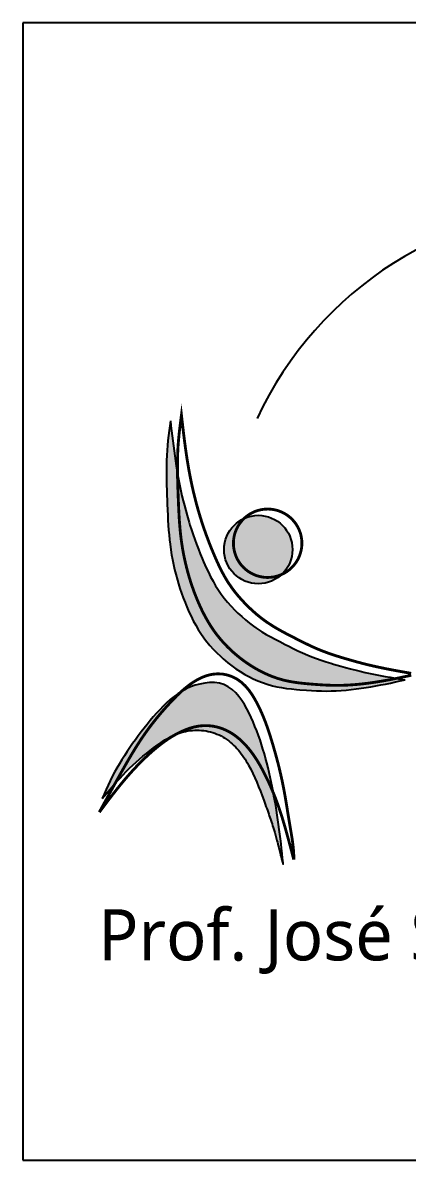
# Model space of a CAD drawing. Header units: millimetres. Extents: x -63 to 200, y -58 to -2.
# Drawn here: x 48.45 to 61.96, y -50.11 to -10.11 of the extents above; entities that cross this region are included whole.
import ezdxf

# ---------------------------------------------------------------- set-up
doc = ezdxf.new("R2010")
doc.units = ezdxf.units.MM
doc.layers.add('Amarelo', color=7, linetype='Continuous', plot=False)
doc.styles.get("Standard").update_dxf_attribs({"font": 'arial.ttf'})

msp = doc.modelspace()

# ---------------------------------------------------------------- hatches: boundary and pattern name
at = {"transparency": 33554687}
h = msp.add_hatch(color=3, dxfattribs=at)
h.dxf.hatch_style = 1
h.paths.add_polyline_path([(53.88380795825651, -29.71194633995083), (53.92158395808558, -29.84087208794254), (53.97389389180526, -30.00782320347538), (54.02976951471681, -30.17362981589458), (54.08927066414415, -30.33826327363403), (54.1524571774112, -30.50169492512761), (54.19121868016464, -30.59689026891328), (54.29022407767788, -30.824662890859), (54.36521704173476, -30.98362023317079), (54.44463897925338, -31.14036305879905), (54.52875861448615, -31.29449068170985), (54.61784467168543, -31.44560241586921), (54.71216587510361, -31.59329757524321), (54.81199094899306, -31.73717547379786), (54.87832467359567, -31.82632809648976), (55.0289502064475, -32.01202840741722), (55.14573429554522, -32.14268731961926), (55.26755034400566, -32.26877191821142), (55.39401312517706, -32.39023905382728), (55.49471084349171, -32.480943172744), (55.65944070204547, -32.61909806790242), (55.79804378598187, -32.72620361697535), (55.94049574426528, -32.82815547135313), (56.08674500659087, -32.92474719634077), (56.2574800358143, -33.02774150635878), (56.39040510713681, -33.10098861475009), (56.54751920735864, -33.17993647448453), (56.70780677395496, -33.25207521949386), (56.87099218288945, -33.31686399151754), (57.03679981012576, -33.37376193229505), (57.22828245811888, -33.42821264298163), (57.37516753173048, -33.46193246812764), (57.54708198075873, -33.49382356123106), (57.72031238222122, -33.51933054131002), (57.8944736919799, -33.5398833449819), (58.06918086589668, -33.5569119088641), (58.1836752261752, -33.56683715245799), (58.41886143807063, -33.5852860398337), (58.59362154335913, -33.59675374104841), (58.76836299363404, -33.60561968263758), (58.9431167526138, -33.61126830808613), (59.13136606474835, -33.61304731110022), (59.29276983861862, -33.61056992940779), (59.46762395492151, -33.60382667265073), (59.64239104601967, -33.59314304373812), (59.81698601619578, -33.57880786446363), (59.99132376973263, -33.56110995662091), (60.16531921091291, -33.54033814200361), (60.25625923424462, -33.52833266455674), (60.51200772806583, -33.49069642201111), (60.68470722632947, -33.46231808230232), (60.85702392851046, -33.43187495827933), (61.02899384207087, -33.3995968485207), (61.19624234805364, -33.36660307575902), (61.37204317444746, -33.33047524759121), (61.5432279204218, -33.29420758734535), (61.71427569712376, -33.25725368982555), (61.88525498918986, -33.219956673669), (61.70976909122926, -33.18965001073323), (61.58250563229231, -33.16747911834734), (61.41710386273546, -33.20010857812682), (61.24513394917494, -33.23238668788544), (61.07281724699394, -33.26282981190844), (60.90011774873025, -33.29120815161725), (60.64436925490916, -33.32884439416284), (60.55342923157731, -33.34084987160973), (60.37943379039707, -33.36162168622703), (60.20509603686032, -33.37931959406975), (60.03050106668415, -33.39365477334424), (59.855733975586, -33.40433840225684), (59.68087985928312, -33.4110816590139), (59.51947608541288, -33.41355904070633), (59.3312267732783, -33.41178003769225), (59.15647301429856, -33.4061314122437), (58.98173156402362, -33.39726547065452), (58.80697145873521, -33.38579776943983), (58.57178524683961, -33.3673488820641), (58.45729088656115, -33.35742363847022), (58.28258371264444, -33.34039507458802), (58.10842240288574, -33.31984227091613), (57.93519200142322, -33.29433529083718), (57.76327755239497, -33.26244419773374), (57.61639247878337, -33.22872437258775), (57.42490983079028, -33.17427366190118), (57.25910220355396, -33.11737572112365), (57.09591679461946, -33.05258694909998), (56.93562922802314, -32.98044820409065), (56.77851512780132, -32.90150034435622), (56.6455900564788, -32.82825323596489), (56.47485502725537, -32.72525892594688), (56.32860576492977, -32.62866720095925), (56.18615380664636, -32.52671534658145), (56.04755072270998, -32.41960979750854), (55.88282086415621, -32.28145490235011), (55.78212314584155, -32.19075078343338), (55.65566036467015, -32.06928364781755), (55.53384431620972, -31.94319904922538), (55.417060227112, -31.81254013702334), (55.26643469426017, -31.62683982609587), (55.20010096965756, -31.53768720340398), (55.10027589576811, -31.39380930484932), (55.00595469234993, -31.24611414547532), (54.91686863515065, -31.09500241131596), (54.83274899991788, -30.94087478840517), (54.75332706239926, -30.7841319627769), (54.67833409834238, -30.62517462046511), (54.57932870082914, -30.3974019985194), (54.5405671980757, -30.30220665473372), (54.47738068480865, -30.13877500324014), (54.41787953538131, -29.97414154550069), (54.36200391246976, -29.8083349330815), (54.30969397875008, -29.64138381754866), (54.27191797892101, -29.51245806955694), (54.21555487592465, -29.30418615709367), (54.17369693510124, -29.13408950386653), (54.13533028322117, -28.96313096152313), (54.10046897468208, -28.79141444354126), (54.06912706388162, -28.61904386339872), (54.04131860521743, -28.44612313457333), (54.01369760874422, -28.24649959884937), (53.99631362695603, -28.09903969137964), (53.97877318775174, -27.92502484753768), (53.96401260788539, -27.7507449991592), (53.95160790709139, -27.57623346566482), (53.94113510510414, -27.40152356647515), (53.93217022165805, -27.2266486210108), (53.92428927648752, -27.05164194869239), (53.91532849584655, -26.83305047331488), (53.91013518578934, -26.70136608959173), (53.90356708118754, -26.52615702587806), (53.89767128511794, -26.35093438075377), (53.8927569773014, -26.17572283513822), (53.88913333745879, -26.00054706995079), (53.8887593087391, -25.96818299888604), (53.88734308014136, -25.96020650584024), (53.8436423812412, -25.69737843896896), (53.81660910527357, -25.52135920949732), (53.79110148301957, -25.34511956783712), (53.76692880776499, -25.16868706551202), (53.74390037279562, -24.9920892540455), (53.72182547139727, -24.8153536849612), (53.70051339685572, -24.63850790978264), (53.67977344245678, -24.46157948003336), (53.65941490148626, -24.28459594723699), (53.63924706722992, -24.10758486291707), (53.61660127964299, -24.28130173478816), (53.59453627015284, -24.4550536973999), (53.57363281685625, -24.62887584149299), (53.55447169784999, -24.8028032578081), (53.53763369123084, -24.97687103708593), (53.52411220414888, -25.14528782244315), (53.51308642742005, -25.3255570530072), (53.5056190315802, -25.50018370226351), (53.50098820231855, -25.67496953654478), (53.49888475991425, -25.84988987493163), (53.49899952464645, -26.02492003650473), (53.50102331679429, -26.20003534034468), (53.5046469566369, -26.37521110553211), (53.50956126445344, -26.55042265114766), (53.51545706052304, -26.72564529627198), (53.52202516512484, -26.90085435998557), (53.52721847518206, -27.03253874370881), (53.53617925582302, -27.25113021908626), (53.54406020099355, -27.42613689140469), (53.55302508443965, -27.60101183686904), (53.56349788642689, -27.77572173605871), (53.5759025872209, -27.95023326955309), (53.59066316708724, -28.12451311793157), (53.60820360629153, -28.29852796177353), (53.62558758807972, -28.44598786924325), (53.65320858455294, -28.64561140496721), (53.68101704321712, -28.81853213379261), (53.71235895401758, -28.99090271393514), (53.74722026255667, -29.16261923191701), (53.78558691443674, -29.33357777426042), (53.82744485526015, -29.50367442748755)])
h.paths.add_polyline_path([(54.5405671980757, -30.30220665473372), (54.57932870082914, -30.3974019985194), (54.67833409834238, -30.62517462046511), (54.75332706239926, -30.7841319627769), (54.83274899991788, -30.94087478840517), (54.91686863515065, -31.09500241131596), (55.00595469234993, -31.24611414547532), (55.10027589576811, -31.39380930484932), (55.20010096965756, -31.53768720340398), (55.26643469426017, -31.62683982609587), (55.417060227112, -31.81254013702333), (55.53384431620972, -31.94319904922538), (55.65566036467015, -32.06928364781754), (55.78212314584155, -32.19075078343339), (55.8828208641562, -32.28145490235011), (56.04755072270997, -32.41960979750854), (56.18615380664637, -32.52671534658146), (56.32860576492976, -32.62866720095925), (56.47485502725537, -32.7252589259469), (56.6455900564788, -32.82825323596489), (56.77851512780132, -32.90150034435621), (56.93562922802316, -32.98044820409066), (57.09591679461946, -33.05258694909997), (57.25910220355394, -33.11737572112364), (57.42490983079027, -33.17427366190118), (57.61639247878338, -33.22872437258775), (57.76327755239497, -33.26244419773374), (57.93519200142322, -33.29433529083718), (58.10842240288577, -33.31984227091614), (58.28258371264442, -33.34039507458802), (58.4572908865612, -33.35742363847022), (58.57178524683965, -33.36734888206411), (58.80697145873515, -33.38579776943982), (58.98173156402359, -33.39726547065452), (59.15647301429856, -33.4061314122437), (59.33122677327832, -33.41178003769225), (59.51947608541286, -33.41355904070633), (59.68087985928312, -33.4110816590139), (59.85573397558601, -33.40433840225684), (60.0305010666841, -33.39365477334424), (60.20509603686025, -33.37931959406976), (60.37943379039714, -33.36162168622703), (60.55342923157729, -33.34084987160973), (60.64436925490924, -33.32884439416284), (60.90011774873025, -33.29120815161724), (61.07281724699394, -33.26282981190842), (61.24513394917497, -33.23238668788543), (61.41710386273553, -33.20010857812682), (61.58250563229233, -33.16747911834734), (61.53432811928013, -33.15908599069441), (61.3589769993526, -33.12800725644934), (61.18376065745841, -33.09615645089507), (60.95124101561217, -33.05220096992936), (60.83391401761276, -33.02911088336864), (60.65940051072728, -32.99342405010138), (60.48526796701591, -32.95599159606542), (60.31160108992749, -32.91658959804614), (60.2069413863146, -32.89173626862475), (59.96593592213372, -32.83117015774985), (59.79390154802584, -32.78528221086089), (59.62231631705399, -32.73752737630856), (59.37508663991773, -32.66562867960146), (59.28025051060042, -32.63716347133308), (59.10987574877575, -32.58444704468787), (58.94033160935753, -32.52928975078742), (58.77196336235158, -32.47101951131336), (58.6051162777637, -32.40896424794734), (58.46296144561438, -32.35199624587813), (58.27716924647549, -32.27122129276819), (58.11584728093121, -32.19608896898258), (57.95571320785134, -32.11805179026584), (57.79631086569361, -32.03810588740515), (57.66758799800921, -31.972720924436), (57.47817821914242, -31.8759422800201), (57.31980947318823, -31.79347680022463), (57.16269351233407, -31.70896235970775), (57.00744474927282, -31.62151255490183), (56.85467759669746, -31.53024098223923), (56.63871105700945, -31.38921698772673), (56.55902741542656, -31.33272307358512), (56.41699786263896, -31.22544313509152), (56.2788774123937, -31.11282458536279), (56.14461551496353, -30.9952905825351), (56.01416162062122, -30.87326428474456), (55.91630600226927, -30.77654009160096), (55.76465518708084, -30.61727049289706), (55.646212144012, -30.48352816838604), (55.53266523957561, -30.34585827264334), (55.42454248594255, -30.20417823053399), (55.2814676551925, -29.99610450851014), (55.22663842143654, -29.9084795857844), (55.13713191277368, -29.75469823606581), (55.05307987678318, -29.59764872538882), (54.97369369004006, -29.43792667031894), (54.89818472911933, -29.27612768742171), (54.80715861336376, -29.06979517866103), (54.75569862653952, -28.94864129853175), (54.6877496080334, -28.78370074616566), (54.62194385306819, -28.61802297318659), (54.55831036795618, -28.45160340471404), (54.49687815900967, -28.28443746586751), (54.43767623254094, -28.11652058176643), (54.38073359486227, -27.94784817753033), (54.32607925228597, -27.77841567827871), (54.29597419358197, -27.68153939010107), (54.22372102799054, -27.43727779310409), (54.17598667534761, -27.26563793274423), (54.13050488514126, -27.09334775331038), (54.08724221822072, -26.92045538051192), (54.04616523543521, -26.74700894005822), (54.00724049763395, -26.57305655765862), (53.97043456566616, -26.39864635902249), (53.93571400038106, -26.22382646985918), (53.90304536262786, -26.04864501587804), (53.8887593087391, -25.96818299888604), (53.88913333745879, -26.00054706995079), (53.8927569773014, -26.17572283513822), (53.89767128511794, -26.35093438075377), (53.90356708118754, -26.52615702587806), (53.91013518578934, -26.70136608959172), (53.91532849584655, -26.83305047331488), (53.92428927648752, -27.05164194869239), (53.93217022165805, -27.2266486210108), (53.94113510510414, -27.40152356647515), (53.95160790709139, -27.57623346566482), (53.96401260788539, -27.7507449991592), (53.97877318775174, -27.92502484753768), (53.99631362695603, -28.09903969137964), (54.01369760874422, -28.24649959884937), (54.04131860521743, -28.44612313457333), (54.06912706388162, -28.61904386339872), (54.10046897468208, -28.79141444354126), (54.13533028322117, -28.96313096152313), (54.17369693510124, -29.13408950386653), (54.21555487592465, -29.30418615709367), (54.27191797892101, -29.51245806955694), (54.30969397875008, -29.64138381754866), (54.36200391246976, -29.8083349330815), (54.41787953538131, -29.97414154550069), (54.47738068480865, -30.13877500324014)], flags=17)
h = msp.add_hatch(color=3)
h.dxf.hatch_style = 1
h.paths.add_polyline_path([(57.55131988368742, -29.51236708923716, 0.2065988193475264), (57.92916516453111, -28.63695626985282, 0.544679096280339), (56.23099226607097, -27.54056123461584, 0.8465389981438732)])
h.paths.add_polyline_path([(56.23099226607097, -27.54056123461584, 0.2947673110978809), (55.52312437206424, -28.63695626985282, 0.6575517627984326), (57.55131988368742, -29.51236708923716, -0.8465389981438746)])
h = msp.add_hatch(color=3, dxfattribs=at)
h.dxf.hatch_style = 1
h.paths.add_polyline_path([(53.99452337651837, -35.05102746822357), (54.15061630897036, -34.9819952816527), (54.31072925552363, -34.92318698635489), (54.47417556189131, -34.87661749034375), (54.64026857378654, -34.84430170163286), (54.80832163692246, -34.82825452823583), (54.97751757948307, -34.83018934561695), (55.146230819894, -34.84995187317231), (55.3125266529937, -34.88667366704406), (55.47446975177724, -34.93948484673972), (55.63013216135613, -35.00751303326403), (55.77825825708548, -35.089657986463), (55.91879409115093, -35.18441220282121), (56.0518102837949, -35.29022596114518), (56.17737745525981, -35.40554954024148), (56.29556622578809, -35.52883321891662), (56.40644721562215, -35.65852727597717), (56.51012341598343, -35.79313038626985), (56.60709547041598, -35.93173573238829), (56.69813108280191, -36.07383576390081), (56.78400290498576, -36.21893032779762), (56.86548358881208, -36.36651927106895), (56.94334578612536, -36.51610244070502), (57.01834272476155, -36.66719027457641), (57.09080452287618, -36.81952390979273), (57.16065092121788, -36.97306824047), (57.22778478372665, -37.12779736275172), (57.25969521592612, -37.20513146874108), (57.24717159291263, -37.13870209172369), (57.21452705992456, -36.97191481043751), (57.18055742776787, -36.80535437949079), (57.14510375647661, -36.63910453731688), (57.10800710608464, -36.47324902234839), (57.06910853662598, -36.30787157301845), (57.02824910813457, -36.14305592775992), (56.98526988064434, -35.97888582500573), (56.94001191418923, -35.81544500318878), (56.89231626880326, -35.65281720074211), (56.8420240045203, -35.49108615609857), (56.78897209029268, -35.33032888980522), (56.73297294027705, -35.17058210145554), (56.67382984961234, -35.01186751648068), (56.61134609832617, -34.85420683549791), (56.54532496644614, -34.69762175912452), (56.4755697339999, -34.54213398797775), (56.40187757222685, -34.38777326537009), (56.32357264101978, -34.23519209087532), (56.23917710276579, -34.08609885621848), (56.14713540769492, -33.9423042672291), (56.04589200603716, -33.80561902973676), (55.93389134802256, -33.67785384957103), (55.80958513568955, -33.56085139265967), (55.67204114560097, -33.45916948246479), (55.52140416875489, -33.38211024246619), (55.35888319917739, -33.3361338775901), (55.18876858364783, -33.31699645380062), (55.01597030269436, -33.31830116110794), (54.84458660439208, -33.3348303650512), (54.67603767265366, -33.36525676192213), (54.51119218214296, -33.40905420633464), (54.35091880752387, -33.46569655290264), (54.19608600697104, -33.53465751774127), (54.04728622068515, -33.61523423471008), (54.02315826812591, -33.6305838181739), (54.00263409228831, -33.64875641208217), (53.86991337738159, -33.7760763370428), (53.74088941222001, -33.90745683237471), (53.61463119517364, -34.04133752537197), (53.49076419275132, -34.17704050011317), (53.36935670085648, -34.31459008717824), (53.25048927398444, -34.45403005703378), (53.13424246663048, -34.59540418014643), (53.02069683328991, -34.73875622698281), (52.90993292845802, -34.88412996800952), (52.80203130663013, -35.03156917369321), (52.69706969688751, -35.18111555536242), (52.59498051133914, -35.3327049185537), (52.49548383632744, -35.48611832756369), (52.39828292396378, -35.64112457804248), (52.3030810263595, -35.79749246564012), (52.20958139562592, -35.95499078600667), (52.11748728387444, -36.11338833479218), (52.0265019432163, -36.27245390764683), (51.93632862576303, -36.43195630022043), (51.84670588588543, -36.59169502075822), (51.75753227504637, -36.75160877329221), (51.69523320326164, -36.86393079681861), (51.76264225805605, -36.78844793354066), (51.8699083447239, -36.67116214858224), (51.97873266720651, -36.55552499730832), (52.08937493147304, -36.4418112519996), (52.20209484349257, -36.33029568493688), (52.3171030716056, -36.22119565878926), (52.43436061770672, -36.11443624530428), (52.55374922685284, -36.00984972821352), (52.67515061170273, -35.9072683533192), (52.79844648491512, -35.80652436642358), (52.92351855914875, -35.70745001332887), (53.050248548521, -35.60987754350278), (53.17865900977834, -35.51399312970912), (53.30929946117833, -35.42130714574569), (53.37566616365307, -35.37673231848906), (53.44284264022897, -35.33363960293651), (53.51091298309454, -35.29225650050354), (53.57996128443826, -35.25281051260566), (53.65007163644864, -35.21552914065835), (53.72132813131417, -35.18063988607715), (53.79381486122335, -35.14837025027755), (53.83961143092161, -35.13011123808842)])
h.paths.add_polyline_path([(56.85953600697054, -37.29469597333531), (56.91663669127937, -37.44788293404254), (56.97069982657728, -37.59652038213154), (56.99655244334453, -37.668664379732), (57.02159782885563, -37.7391086081229), (57.04582003510968, -37.80766560361929), (57.06920311410539, -37.87414790253626), (57.09173111784185, -37.93836804118884), (57.11338809831788, -38.00013855589202), (57.1341698969847, -38.0593294686013), (57.15422086068905, -38.11653491699325), (57.19311581825436, -38.22935610888575), (57.21245553426835, -38.2871696032657), (57.23205388987194, -38.3473835305212), (57.25215874614168, -38.4110967660919), (57.27301796415409, -38.47940818541752), (57.29487940498571, -38.55341666393792), (57.30626341554517, -38.59290069897095), (57.31799092971313, -38.63422107709271), (57.33009293012413, -38.67751515773288), (57.34260039941276, -38.72292030032168), (57.35554432021367, -38.77057386428901), (57.36895567516126, -38.82061320906474), (57.38286544689022, -38.87317569407879), (57.39730461803511, -38.92839867876132), (57.41230417123044, -38.98641952254213), (57.42789508911093, -39.04737558485171), (57.4441034813682, -39.11138060958216), (57.4608198497364, -39.17789114949206), (57.49473020719995, -39.31330693674139), (57.51138936176724, -39.37959465721936), (57.52749461053943, -39.44319057769096), (57.54277853625248, -39.50278593472569), (57.55697372164234, -39.55707196489278), (57.563579468821, -39.58181499382864), (57.56981274944496, -39.60473990476118), (57.57564013635599, -39.62568310226116), (57.58102820239621, -39.64448099089986), (57.5859435204076, -39.66096997524849), (57.59035266323213, -39.67498645987799), (57.5942222037118, -39.68636684935964), (57.5975187146886, -39.69494754826453), (57.60020876900454, -39.70056496116382), (57.60225893950159, -39.70305549262861), (57.60363579902175, -39.70225554723005), (57.60430592040701, -39.69800152953926), (57.60423587649937, -39.6901298441274), (57.60339224014083, -39.67847689556557), (57.60174158417335, -39.66287908842489), (57.60132565191051, -39.65954693204463), (57.58310317866379, -39.48944254868027), (57.56485630460962, -39.32070719313345), (57.5462727018629, -39.15202213193682), (57.52718400607716, -38.98341251226737), (57.50742185290615, -38.81490348130028), (57.48681787800359, -38.64652018621156), (57.46520371702309, -38.47828777417644), (57.4424110056184, -38.31023139237086), (57.41829755616999, -38.14237121281852), (57.39285842294979, -37.97470132333373), (57.3661334841884, -37.80720729248399), (57.33816264323254, -37.63987468406355), (57.30898580342892, -37.47268906186626), (57.27864286812427, -37.30563598968584), (57.25969521592613, -37.20513146874109), (57.22778478372664, -37.12779736275172), (57.16065092121788, -36.97306824046999), (57.09080452287618, -36.81952390979276), (57.01834272476155, -36.6671902745764), (56.94334578612534, -36.51610244070499), (56.86548358881205, -36.36651927106894), (56.78400290498577, -36.21893032779762), (56.69813108280193, -36.07383576390082), (56.60709547041598, -35.9317357323883), (56.51012341598343, -35.79313038626986), (56.40644721562215, -35.65852727597718), (56.29556622578809, -35.52883321891662), (56.17737745525981, -35.40554954024148), (56.0518102837949, -35.29022596114518), (55.91879409115093, -35.18441220282121), (55.77825825708548, -35.089657986463), (55.63013216135613, -35.00751303326403), (55.47446975177724, -34.93948484673972), (55.3125266529937, -34.88667366704406), (55.146230819894, -34.84995187317231), (54.97751757948307, -34.83018934561695), (54.80832163692246, -34.82825452823583), (54.64026857378654, -34.84430170163286), (54.47417556189131, -34.87661749034375), (54.31072925552363, -34.92318698635489), (54.15061630897036, -34.9819952816527), (53.99452337651837, -35.05102746822357), (53.84307950400984, -35.12834075942761), (53.84088170854838, -35.12960478062177), (53.86761450408696, -35.11894646182618), (53.94272307785511, -35.092516755391), (54.01900123025266, -35.06910753254017), (54.09629784098411, -35.04873460363254), (54.17446178975398, -35.03141377902694), (54.25334195626681, -35.0171608690822), (54.33278722022711, -35.00599168415717), (54.41264646133941, -34.99792203461067), (54.49276855930822, -34.99296773080154), (54.57300239383807, -34.99114458308861), (54.65319684463347, -34.99246840183073), (54.73320055169098, -34.99695962832287), (54.81285996060835, -35.00468109761223), (54.89202033960377, -35.0157183906293), (54.97052694565455, -35.03015730546745), (55.04822503573801, -35.04808364022004), (55.12495986683149, -35.06958319298046), (55.20057669591228, -35.09474176184205), (55.27492140235055, -35.12364136827502), (55.3478620264184, -35.15622956340343), (55.41929427149942, -35.19228604109669), (55.48911558080573, -35.23157993810229), (55.55722339754942, -35.27388039116773), (55.62351516494262, -35.31895653704048), (55.68788832619742, -35.36657751246803), (55.75024032452595, -35.41651245419785), (55.8104686031403, -35.46853049897744), (55.86847555358445, -35.52240520231507), (55.92426721313843, -35.57800267327625), (55.97794791320261, -35.63527679559844), (56.02962586224292, -35.6941849151607), (56.07940926872531, -35.75468437784212), (56.12740634111569, -35.81673252952172), (56.17372528788005, -35.88028671607857), (56.21847431748431, -35.94530428339174), (56.2617616383944, -36.01174257734029), (56.30369545907628, -36.07955894380326), (56.3443839879959, -36.14871072865973), (56.38393543361918, -36.21915527778873), (56.4600599088405, -36.3637520523806), (56.53293455246781, -36.51300803461137), (56.60330945980279, -36.66644719392301), (56.67128450006695, -36.82283511030386), (56.73673232735552, -36.98067235198612), (56.79952535765967, -37.13845920948992)])
h.paths.add_polyline_path([(52.02650194321634, -36.27245390764677), (52.11748728387443, -36.11338833479219), (52.20958139562593, -35.95499078600665), (52.30308102635949, -35.79749246564013), (52.39828292396379, -35.64112457804248), (52.49548383632744, -35.48611832756369), (52.59498051133914, -35.33270491855369), (52.69706969688751, -35.18111555536242), (52.80203130663013, -35.03156917369321), (52.90993292845802, -34.88412996800952), (53.0206968332899, -34.73875622698281), (53.13424246663047, -34.59540418014643), (53.25048927398444, -34.45403005703378), (53.36935670085648, -34.31459008717824), (53.49076419275131, -34.17704050011318), (53.61463119517363, -34.04133752537197), (53.74088941222001, -33.9074568323747), (53.86991337738159, -33.7760763370428), (54.00263409228831, -33.64875641208217), (54.02315826812591, -33.6305838181739), (53.90429526764451, -33.70620140496125), (53.76673866382588, -33.8062375734342), (53.63424192520601, -33.91402128506835), (53.50643056776165, -34.02823108480311), (53.38293010746956, -34.14754551757789), (53.2633660603065, -34.2706431283321), (53.14736721265729, -34.39627061095391), (53.03459643146891, -34.52388483201177), (52.92473683509017, -34.65336465793141), (52.81747180931906, -34.78459452825945), (52.71248473995357, -34.91745888254252), (52.6094590127917, -35.05184216032722), (52.50807801369925, -35.1876288011794), (52.40811009347587, -35.32472731120602), (52.30965404930827, -35.46313979632314), (52.21288900147032, -35.60289111417246), (52.11799407023569, -35.74400612239593), (52.02514837587817, -35.88650967863527), (51.93453103867153, -36.03042664053232), (51.8463211788895, -36.17578186572891), (51.76069791680587, -36.32260021186683), (51.67784037269437, -36.47090653658792), (51.59792766682877, -36.62072569753399), (51.52113891948282, -36.77208255234684), (51.44762921794929, -36.92499202166405), (51.37700291470656, -37.07924131179241), (51.30831474938293, -37.23439037861062), (51.24059565301886, -37.38998933377372), (51.44759635324983, -37.14744936771528), (51.65667470123386, -36.90710757990276), (51.69523320326164, -36.86393079681861), (51.75753227504645, -36.75160877329205), (51.84670588588544, -36.59169502075826), (51.93632862576303, -36.43195630022048)])

# ---------------------------------------------------------------- linework, layer by layer
at = {"color": 18, "true_color": 0x000000, "const_width": 0.1}
for points in [[(62.10238571778832, -33.05776541943175), (61.93133794108623, -33.09471931695145), (61.76015319511205, -33.13098697719731), (61.5843523687181, -33.16711480536515), (61.4171038627355, -33.20010857812682), (61.24513394917496, -33.23238668788543), (61.07281724699393, -33.26282981190844), (60.9001177487303, -33.29120815161723), (60.64436925490918, -33.32884439416284), (60.55342923157735, -33.34084987160973), (60.3794337903971, -33.36162168622703), (60.20509603686028, -33.37931959406975), (60.03050106668415, -33.39365477334424), (59.85573397558601, -33.40433840225684), (59.68087985928311, -33.4110816590139), (59.51947608541286, -33.41355904070633), (59.33122677327831, -33.41178003769225), (59.15647301429856, -33.4061314122437), (58.98173156402361, -33.39726547065452), (58.80697145873516, -33.38579776943982), (58.57178524683968, -33.36734888206411), (58.45729088656116, -33.35742363847022), (58.28258371264442, -33.34039507458802), (58.10842240288574, -33.31984227091613), (57.93519200142322, -33.29433529083718), (57.76327755239497, -33.26244419773374), (57.61639247878338, -33.22872437258775), (57.42490983079027, -33.17427366190118), (57.25910220355396, -33.11737572112365), (57.09591679461947, -33.05258694909998), (56.93562922802315, -32.98044820409066), (56.77851512780131, -32.90150034435621), (56.6455900564788, -32.82825323596489), (56.47485502725537, -32.72525892594689), (56.32860576492977, -32.62866720095925), (56.18615380664637, -32.52671534658146), (56.04755072270997, -32.41960979750854), (55.8828208641562, -32.28145490235011), (55.78212314584155, -32.19075078343339), (55.65566036467015, -32.06928364781754), (55.53384431620972, -31.94319904922538), (55.417060227112, -31.81254013702333), (55.26643469426017, -31.62683982609587), (55.20010096965756, -31.53768720340398), (55.10027589576811, -31.39380930484932), (55.00595469234993, -31.24611414547532), (54.91686863515065, -31.09500241131596), (54.83274899991788, -30.94087478840517), (54.75332706239926, -30.7841319627769), (54.67833409834238, -30.62517462046511), (54.57932870082914, -30.3974019985194), (54.5405671980757, -30.30220665473372), (54.47738068480865, -30.13877500324014), (54.41787953538131, -29.97414154550069), (54.36200391246976, -29.8083349330815), (54.30969397875008, -29.64138381754866), (54.27191797892101, -29.51245806955694), (54.21555487592465, -29.30418615709367), (54.17369693510124, -29.13408950386653), (54.13533028322117, -28.96313096152313), (54.10046897468208, -28.79141444354126), (54.06912706388162, -28.61904386339872), (54.04131860521743, -28.44612313457333), (54.01369760874422, -28.24649959884937), (53.99631362695603, -28.09903969137964), (53.97877318775174, -27.92502484753768), (53.96401260788539, -27.7507449991592), (53.95160790709139, -27.57623346566482), (53.94113510510414, -27.40152356647515), (53.93217022165805, -27.2266486210108), (53.92428927648752, -27.05164194869239), (53.91532849584655, -26.83305047331487), (53.91013518578934, -26.70136608959172), (53.90356708118754, -26.52615702587806), (53.89767128511794, -26.35093438075377), (53.8927569773014, -26.17572283513822), (53.88913333745879, -26.00054706995079), (53.88710954531095, -25.82543176611085), (53.88699478057875, -25.65040160453775), (53.88909822298304, -25.47548126615089), (53.89372905224469, -25.30069543186962), (53.90119644808455, -25.12606878261332), (53.91222222481338, -24.94579955204927), (53.92574371189534, -24.77738276669204), (53.94258171851449, -24.60331498741422), (53.96174283752075, -24.42938757109911), (53.98264629081734, -24.255565427006), (54.00471130030748, -24.08181346439426), (54.02735708789442, -23.90809659252318), (54.04752492215075, -24.08510767684312), (54.06788346312128, -24.2620912096395), (54.08862341752022, -24.43901963938875), (54.10993549206177, -24.61586541456732), (54.13201039346012, -24.79260098365162), (54.15503882842949, -24.96919879511812), (54.17921150368407, -25.14563129744324), (54.20471912593807, -25.32187093910341), (54.23175240190569, -25.49789016857508), (54.27545310080586, -25.76071823544635), (54.29115538329236, -25.84915674548417), (54.32382402104556, -26.02433819946529), (54.35854458633066, -26.1991580886286), (54.39535051829845, -26.37356828726474), (54.43427525609971, -26.54752066966434), (54.47535223888521, -26.72096711011804), (54.51861490580576, -26.8938594829165), (54.56409669601211, -27.06614966235033), (54.61183104865504, -27.23778952271021), (54.68408421424647, -27.48205111970719), (54.71418927295047, -27.57892740788482), (54.76884361552677, -27.74835990713646), (54.82578625320544, -27.91703231137255), (54.88498817967417, -28.08494919547362), (54.94642038862068, -28.25211513432016), (55.01005387373269, -28.41853470279271), (55.0758596286979, -28.58421247577178), (55.14380864720402, -28.74915302813788), (55.19526863402825, -28.87030690826714), (55.28629474978383, -29.07663941702783), (55.36180371070456, -29.23843839992507), (55.44118989744768, -29.39816045499494), (55.52524193343818, -29.55520996567192), (55.61474844210104, -29.70899131539051), (55.669577675857, -29.79661623811626), (55.81265250660704, -30.00468996014011), (55.92077526024011, -30.14637000224946), (56.0343221646765, -30.28403989799216), (56.15276520774534, -30.41778222250318), (56.30441602293376, -30.57705182120708), (56.40227164128573, -30.67377601435069), (56.53272553562802, -30.79580231214121), (56.6669874330582, -30.91333631496891), (56.80510788330346, -31.02595486469763), (56.94713743609107, -31.13323480319124), (57.02682107767396, -31.18972871733286), (57.24278761736196, -31.33075271184535), (57.39555476993732, -31.42202428450794), (57.55080353299856, -31.50947408931387), (57.70791949385275, -31.59398852983076), (57.86628823980695, -31.67645400962623), (58.05569801867387, -31.7732326540422), (58.18442088635815, -31.83861761701129), (58.34382322851584, -31.91856351987196), (58.5039573015957, -31.99660069858869), (58.66527926714001, -32.07173302237431), (58.85107146627888, -32.15250797548424), (58.99322629842819, -32.20947597755345), (59.16007338301608, -32.27153124091947), (59.32844163002203, -32.32980148039353), (59.49798576944023, -32.38495877429398), (59.66836053126487, -32.43767520093919), (59.76319666058225, -32.46614040920758), (60.0104263377185, -32.53803910591467), (60.18201156869031, -32.58579394046699), (60.35404594279822, -32.63168188735596), (60.59505140697911, -32.69224799823087), (60.69971111059201, -32.71710132765227), (60.87337798768036, -32.75650332567154), (61.04751053139176, -32.7939357797075), (61.22202403827728, -32.82962261297477), (61.33935103627664, -32.85271269953546), (61.57187067812293, -32.89666818050119), (61.74708702001715, -32.92851898605547), (61.92243813994448, -32.95959772030049), (62.0978791118939, -32.99016174033935)], [(51.141176706838, -37.87406805702211), (51.22877837614406, -37.71354170128968), (51.31643618621916, -37.55303722424291), (51.40420627783234, -37.39257650456745), (51.49214479175262, -37.23218142094898), (51.58030786874903, -37.07187385207316), (51.66875164959063, -36.91167567662564), (51.75753227504643, -36.75160877329209), (51.84670588588548, -36.59169502075817), (51.936328625763, -36.4319563002205), (52.02650194321633, -36.27245390764679), (52.11748728387442, -36.1133883347922), (52.20958139562593, -35.95499078600666), (52.3030810263595, -35.79749246564011), (52.39828292396378, -35.64112457804248), (52.49548383632744, -35.48611832756369), (52.59498051133914, -35.3327049185537), (52.69706969688751, -35.18111555536242), (52.80203130663013, -35.03156917369321), (52.90993292845802, -34.88412996800952), (53.0206968332899, -34.73875622698281), (53.13424246663048, -34.59540418014643), (53.25048927398444, -34.45403005703378), (53.36935670085648, -34.31459008717824), (53.49076419275131, -34.17704050011318), (53.61463119517363, -34.04133752537197), (53.74088941222001, -33.9074568323747), (53.86991337738159, -33.7760763370428), (54.00263409228831, -33.64875641208217), (54.14001791730787, -33.5271135026957), (54.28303121280798, -33.41276405408624), (54.43264033915633, -33.30732451145667), (54.58979451662018, -33.21243921722148), (54.75476631017334, -33.13085383732297), (54.92694326014647, -33.06675450299167), (55.10564950696062, -33.02442108485253), (55.28921385712005, -33.0071709107525), (55.47362326291056, -33.01605660638487), (55.65452814275067, -33.05180535063754), (55.82781771874617, -33.11447712533108), (55.99035557935807, -33.20140961606887), (56.13925379388257, -33.30924629022898), (56.27251559866259, -33.43461957239235), (56.39151189747224, -33.57412015780587), (56.49840895407318, -33.72432888627695), (56.59537303222707, -33.88182659761303), (56.68449054527132, -34.04335980848843), (56.76696050570276, -34.20751625047859), (56.8434282325363, -34.37403248063098), (56.91453062654391, -34.54266252250158), (56.98090458849756, -34.71316039964639), (57.0431870191692, -34.8852801356214), (57.10201481933082, -35.05877575398261), (57.15802488975436, -35.233401278286), (57.21185413121179, -35.40891073208757), (57.26403310852196, -35.58507958765129), (57.31458686295448, -35.76178528488857), (57.36339036942439, -35.93893553314767), (57.41031857875988, -36.11643804663534), (57.45524644178911, -36.2942005395583), (57.49804890934024, -36.47213072612331), (57.53860093224146, -36.65013632053711), (57.57677746132093, -36.82812503700643), (57.61245365791747, -37.00600473106819), (57.64567788906694, -37.18379954306557), (57.67698509190434, -37.36186028105931), (57.70699501254323, -37.54059469116592), (57.73632739709717, -37.72041051950195), (57.7656019916797, -37.90171551218391), (57.79543854240438, -38.08491741532831), (57.82645265524406, -38.27042058820892), (57.85853750350472, -38.45803840394236), (57.89004471984909, -38.64632317807867), (57.91912783426562, -38.8336651682439), (57.94394037674272, -39.01845463206415), (57.96263587726884, -39.19908182716546), (57.97336786583242, -39.37393701117391), (57.97428987242187, -39.54141044171556)], [(51.141176706838, -37.87406805702211), (51.24226280972051, -37.73910623522571), (51.34355931571365, -37.60431132399897), (51.44527662792806, -37.46985023391156), (51.54762514947437, -37.33588987553312), (51.65081528346321, -37.20259715943333), (51.75505743300522, -37.07013899618185), (51.86056200121103, -36.93868229634833), (51.96753939119127, -36.80839397050243), (52.07619983197329, -36.67944093534946), (52.18671887282485, -36.55199132989607), (52.29919575345176, -36.42621598270856), (52.41371955152523, -36.30228608051805), (52.53037934471645, -36.18037281005563), (52.64926421069664, -36.0606473580524), (52.77046322713699, -35.94328091123946), (52.89406547170871, -35.82844465634791), (53.020160022083, -35.71630978010885), (53.14886773154642, -35.60711268932953), (53.28048284064787, -35.50144567158686), (53.41535843695221, -35.40002179911664), (53.55384765595217, -35.30355424252757), (53.69630363314047, -35.21275617242833), (53.84307950400984, -35.12834075942761), (53.99452337651837, -35.05102746822357), (54.15061630897036, -34.9819952816527), (54.31072925552363, -34.92318698635489), (54.47417556189131, -34.87661749034375), (54.64026857378654, -34.84430170163286), (54.80832163692246, -34.82825452823583), (54.97751757948307, -34.83018934561695), (55.146230819894, -34.84995187317231), (55.3125266529937, -34.88667366704406), (55.47446975177724, -34.93948484673972), (55.63013216135613, -35.00751303326403), (55.77825825708548, -35.089657986463), (55.91879409115093, -35.18441220282121), (56.0518102837949, -35.29022596114518), (56.17737745525981, -35.40554954024148), (56.29556622578809, -35.52883321891662), (56.40644721562215, -35.65852727597717), (56.51012341598343, -35.79313038626986), (56.60709547041598, -35.9317357323883), (56.69813108280192, -36.07383576390081), (56.78400290498576, -36.21893032779762), (56.86548358881206, -36.36651927106894), (56.94334578612535, -36.516102440705), (57.01834272476155, -36.66719027457641), (57.09080452287618, -36.81952390979274), (57.16065092121788, -36.97306824047), (57.22778478372664, -37.1277973627517), (57.29210897434244, -37.28368537278136), (57.35352635700525, -37.44070636670247), (57.41194032564263, -37.59883430198127), (57.46738316599063, -37.75800941007406), (57.52018331660025, -37.9180944306796), (57.57071065152297, -38.07894126142592), (57.6193350448103, -38.24040179994108), (57.66642637051375, -38.4023279438531), (57.71235090980209, -38.5645734029824), (57.75737470965362, -38.72704244366495), (57.80165270618792, -38.88969537476913), (57.84533406006845, -39.0524954182106), (57.88856793195865, -39.21540579590505), (57.93150348252198, -39.37838972976814), (57.97428987242185, -39.54141044171557)]]:
    msp.add_lwpolyline(points, dxfattribs=at)
at = {"color": 3}
for points in [[(53.63924706722992, -24.10758486291707), (53.61660127964299, -24.28130173478814), (53.59453627015284, -24.45505369739989), (53.57363281685625, -24.62887584149299), (53.55447169784999, -24.80280325780811), (53.53763369123084, -24.97687103708592), (53.52411220414888, -25.14528782244315), (53.51308642742005, -25.3255570530072), (53.5056190315802, -25.50018370226351), (53.50098820231855, -25.67496953654477), (53.49888475991425, -25.84988987493163), (53.49899952464645, -26.02492003650473), (53.50102331679429, -26.20003534034468), (53.5046469566369, -26.37521110553211), (53.50956126445344, -26.55042265114766), (53.51545706052304, -26.72564529627195), (53.52202516512484, -26.90085435998561), (53.52721847518205, -27.03253874370876), (53.53617925582302, -27.25113021908627), (53.54406020099355, -27.42613689140469), (53.55302508443965, -27.60101183686903), (53.56349788642689, -27.77572173605871), (53.5759025872209, -27.95023326955309), (53.59066316708724, -28.12451311793157), (53.60820360629153, -28.29852796177353), (53.62558758807972, -28.44598786924325), (53.65320858455294, -28.64561140496721), (53.68101704321712, -28.81853213379261), (53.71235895401758, -28.99090271393514), (53.74722026255667, -29.16261923191701), (53.78558691443674, -29.33357777426042), (53.82744485526015, -29.50367442748755), (53.88380795825651, -29.71194633995083), (53.92158395808558, -29.84087208794254), (53.97389389180526, -30.00782320347538), (54.02976951471681, -30.17362981589458), (54.08927066414415, -30.33826327363403), (54.1524571774112, -30.50169492512761), (54.19121868016464, -30.59689026891328), (54.29022407767788, -30.824662890859), (54.36521704173476, -30.98362023317079), (54.44463897925338, -31.14036305879905), (54.52875861448615, -31.29449068170985), (54.61784467168543, -31.44560241586921), (54.71216587510361, -31.59329757524321), (54.81199094899306, -31.73717547379787), (54.87832467359567, -31.82632809648976), (55.0289502064475, -32.01202840741722), (55.14573429554522, -32.14268731961926), (55.26755034400566, -32.26877191821143), (55.39401312517705, -32.39023905382727), (55.4947108434917, -32.48094317274399), (55.65944070204547, -32.61909806790242), (55.79804378598187, -32.72620361697535), (55.94049574426527, -32.82815547135313), (56.08674500659087, -32.92474719634077), (56.2574800358143, -33.02774150635878), (56.39040510713681, -33.10098861475009), (56.54751920735865, -33.17993647448454), (56.70780677395497, -33.25207521949386), (56.87099218288946, -33.31686399151754), (57.03679981012577, -33.37376193229506), (57.22828245811888, -33.42821264298163), (57.37516753173048, -33.46193246812763), (57.54708198075872, -33.49382356123106), (57.72031238222124, -33.51933054131002), (57.89447369197993, -33.5398833449819), (58.06918086589666, -33.5569119088641), (58.18367522617518, -33.56683715245799), (58.41886143807066, -33.5852860398337), (58.59362154335911, -33.59675374104841), (58.76836299363406, -33.60561968263758), (58.94311675261381, -33.61126830808613), (59.13136606474836, -33.61304731110022), (59.29276983861861, -33.61056992940779), (59.46762395492151, -33.60382667265073), (59.64239104601965, -33.59314304373812), (59.81698601619578, -33.57880786446363), (59.9913237697326, -33.56110995662092), (60.16531921091286, -33.54033814200361), (60.25625923424468, -33.52833266455673), (60.5120077280658, -33.49069642201112), (60.68470722632943, -33.46231808230232), (60.85702392851046, -33.43187495827932), (61.028993842071, -33.3995968485207), (61.1962423480536, -33.36660307575903), (61.37204317444755, -33.3304752475912), (61.54322792042173, -33.29420758734534), (61.71427569712382, -33.25725368982563), (61.88525498918987, -33.21995667366899)], [(53.63924706722992, -24.10758486291707), (53.65941490148625, -24.28459594723701), (53.67977344245678, -24.46157948003339), (53.70051339685572, -24.63850790978264), (53.72182547139727, -24.8153536849612), (53.74390037279562, -24.99208925404551), (53.76692880776499, -25.168687065512), (53.79110148301957, -25.34511956783712), (53.81660910527357, -25.5213592094973), (53.8436423812412, -25.69737843896896), (53.88734308014136, -25.96020650584023), (53.90304536262786, -26.04864501587805), (53.93571400038106, -26.22382646985918), (53.97043456566616, -26.39864635902249), (54.00724049763395, -26.57305655765862), (54.04616523543521, -26.74700894005822), (54.08724221822072, -26.92045538051192), (54.13050488514126, -27.09334775331038), (54.17598667534761, -27.26563793274422), (54.22372102799054, -27.43727779310409), (54.29597419358197, -27.68153939010108), (54.32607925228597, -27.77841567827871), (54.38073359486227, -27.94784817753035), (54.43767623254094, -28.11652058176644), (54.49687815900967, -28.28443746586751), (54.55831036795618, -28.45160340471405), (54.62194385306819, -28.6180229731866), (54.6877496080334, -28.78370074616566), (54.75569862653952, -28.94864129853177), (54.80715861336375, -29.06979517866102), (54.89818472911933, -29.27612768742171), (54.97369369004006, -29.43792667031895), (55.05307987678318, -29.59764872538882), (55.13713191277368, -29.75469823606581), (55.22663842143654, -29.9084795857844), (55.2814676551925, -29.99610450851014), (55.42454248594255, -30.20417823053399), (55.53266523957561, -30.34585827264335), (55.646212144012, -30.48352816838604), (55.76465518708084, -30.61727049289706), (55.91630600226927, -30.77654009160096), (56.01416162062123, -30.87326428474457), (56.14461551496353, -30.9952905825351), (56.2788774123937, -31.11282458536279), (56.41699786263896, -31.22544313509152), (56.55902741542657, -31.33272307358513), (56.63871105700946, -31.38921698772674), (56.85467759669746, -31.53024098223923), (57.00744474927282, -31.62151255490183), (57.16269351233407, -31.70896235970775), (57.31980947318825, -31.79347680022465), (57.47817821914245, -31.87594228002011), (57.66758799800937, -31.97272092443609), (57.79631086569365, -32.03810588740517), (57.95571320785135, -32.11805179026585), (58.1158472809312, -32.19608896898258), (58.27716924647551, -32.2712212927682), (58.46296144561438, -32.35199624587813), (58.60511627776369, -32.40896424794733), (58.77196336235158, -32.47101951131336), (58.94033160935753, -32.52928975078742), (59.10987574877574, -32.58444704468787), (59.28025051060037, -32.63716347133307), (59.37508663991775, -32.66562867960147), (59.622316317054, -32.73752737630856), (59.79390154802581, -32.78528221086088), (59.96593592213372, -32.83117015774985), (60.20694138631461, -32.89173626862475), (60.31160108992751, -32.91658959804615), (60.48526796701587, -32.95599159606542), (60.65940051072726, -32.99342405010138), (60.83391401761278, -33.02911088336865), (60.95124101561214, -33.05220096992934), (61.18376065745844, -33.09615645089508), (61.35897699935265, -33.12800725644936), (61.53432811927998, -33.15908599069438), (61.7097690912294, -33.18965001073323), (61.88525498918987, -33.219956673669)], [(57.60118168837155, -39.65820305140393), (57.58310317866375, -39.48944254868071), (57.56485630460963, -39.32070719313312), (57.54627270186287, -39.15202213193678), (57.52718400607715, -38.98341251226732), (57.50742185290616, -38.81490348130038), (57.48681787800359, -38.64652018621156), (57.46520371702311, -38.4782877741765), (57.4424110056184, -38.31023139237084), (57.41829755616997, -38.14237121281847), (57.39285842294978, -37.9747013233337), (57.3661334841884, -37.80720729248408), (57.33816264323254, -37.63987468406357), (57.30898580342892, -37.47268906186618), (57.27864286812426, -37.30563598968587), (57.24717159291261, -37.13870209172363), (57.21452705992453, -36.97191481043738), (57.18055742776787, -36.80535437949081), (57.14510375647659, -36.63910453731683), (57.10800710608464, -36.4732490223484), (57.06910853662598, -36.30787157301845), (57.02824910813456, -36.14305592775991), (56.98526988064432, -35.97888582500572), (56.94001191418923, -35.81544500318881), (56.89231626880325, -35.65281720074213), (56.84202400452031, -35.4910861560986), (56.78897209029269, -35.33032888980526), (56.73297294027705, -35.17058210145554), (56.67382984961234, -35.01186751648068), (56.61134609832617, -34.85420683549793), (56.54532496644615, -34.69762175912454), (56.4755697339999, -34.54213398797775), (56.40187757222684, -34.38777326537007), (56.32357264101978, -34.23519209087532), (56.23917710276579, -34.08609885621848), (56.14713540769492, -33.9423042672291), (56.04589200603716, -33.80561902973676), (55.93389134802256, -33.67785384957103), (55.80958513568955, -33.56085139265967), (55.67204114560097, -33.45916948246479), (55.52140416875489, -33.38211024246619), (55.35888319917739, -33.3361338775901), (55.18876858364783, -33.31699645380062), (55.01597030269436, -33.31830116110794), (54.84458660439208, -33.3348303650512), (54.67603767265366, -33.36525676192213), (54.51119218214296, -33.40905420633464), (54.35091880752387, -33.46569655290264), (54.19608600697104, -33.53465751774127), (54.04728622068515, -33.61523423471008), (53.90429526764451, -33.70620140496125), (53.76673866382588, -33.8062375734342), (53.63424192520601, -33.91402128506835), (53.50643056776165, -34.02823108480311), (53.38293010746956, -34.14754551757789), (53.2633660603065, -34.2706431283321), (53.14736721265729, -34.39627061095391), (53.03459643146891, -34.52388483201177), (52.92473683509017, -34.65336465793141), (52.81747180931906, -34.78459452825945), (52.71248473995357, -34.91745888254252), (52.6094590127917, -35.05184216032723), (52.50807801369925, -35.1876288011794), (52.40811009347586, -35.32472731120603), (52.30965404930829, -35.46313979632313), (52.21288900147031, -35.60289111417248), (52.11799407023569, -35.74400612239592), (52.02514837587817, -35.88650967863526), (51.93453103867153, -36.03042664053232), (51.8463211788895, -36.1757818657289), (51.76069791680587, -36.32260021186683), (51.67784037269437, -36.47090653658792), (51.59792766682877, -36.62072569753398), (51.52113891948283, -36.77208255234683), (51.44762921794929, -36.92499202166405), (51.37700291470655, -37.07924131179242), (51.30831474938292, -37.23439037861063), (51.24059565301885, -37.38998933377375)], [(51.24059565301886, -37.38998933377373), (51.44759635324984, -37.14744936771527), (51.65667470123385, -36.90710757990278), (51.76264225805605, -36.78844793354065), (51.8699083447239, -36.67116214858223), (51.97873266720652, -36.55552499730831), (52.08937493147304, -36.4418112519996), (52.20209484349258, -36.33029568493687), (52.31710307160559, -36.22119565878927), (52.43436061770672, -36.11443624530428), (52.55374922685284, -36.00984972821352), (52.67515061170273, -35.9072683533192), (52.79844648491512, -35.80652436642358), (52.92351855914874, -35.70745001332887), (53.050248548521, -35.60987754350278), (53.17865900977834, -35.51399312970912), (53.30929946117833, -35.42130714574569), (53.37566616365307, -35.37673231848906), (53.44284264022897, -35.33363960293651), (53.51091298309454, -35.29225650050354), (53.57996128443826, -35.25281051260566), (53.65007163644864, -35.21552914065835), (53.72132813131417, -35.18063988607715), (53.79381486122335, -35.14837025027755), (53.86761450408696, -35.11894646182618), (53.94272307785511, -35.092516755391), (54.01900123025266, -35.06910753254017), (54.09629784098411, -35.04873460363254), (54.17446178975398, -35.03141377902694), (54.25334195626681, -35.0171608690822), (54.33278722022711, -35.00599168415717), (54.41264646133941, -34.99792203461067), (54.49276855930822, -34.99296773080154), (54.57300239383807, -34.99114458308861), (54.65319684463347, -34.99246840183073), (54.73320055169098, -34.99695962832287), (54.81285996060835, -35.00468109761223), (54.89202033960377, -35.0157183906293), (54.97052694565455, -35.03015730546745), (55.04822503573801, -35.04808364022004), (55.12495986683149, -35.06958319298046), (55.20057669591228, -35.09474176184205), (55.27492140235055, -35.12364136827502), (55.3478620264184, -35.15622956340343), (55.41929427149942, -35.19228604109669), (55.48911558080573, -35.23157993810229), (55.55722339754942, -35.27388039116773), (55.62351516494262, -35.31895653704048), (55.68788832619742, -35.36657751246803), (55.75024032452595, -35.41651245419785), (55.8104686031403, -35.46853049897744), (55.86847555358445, -35.52240520231507), (55.92426721313844, -35.57800267327625), (55.97794791320261, -35.63527679559844), (56.02962586224292, -35.6941849151607), (56.0794092687253, -35.75468437784212), (56.12740634111569, -35.81673252952172), (56.17372528788005, -35.88028671607858), (56.21847431748431, -35.94530428339175), (56.2617616383944, -36.01174257734029), (56.30369545907629, -36.07955894380327), (56.3443839879959, -36.14871072865972), (56.38393543361917, -36.21915527778872), (56.4600599088405, -36.3637520523806), (56.53293455246781, -36.51300803461137), (56.60330945980279, -36.66644719392299), (56.67128450006697, -36.82283511030387), (56.73673232735553, -36.98067235198612), (56.79952535765965, -37.13845920948989), (56.85953600697054, -37.29469597333531), (56.91663669127936, -37.44788293404251), (56.97069982657732, -37.59652038213164), (56.99655244334448, -37.66866437973198), (57.0215978288556, -37.73910860812285), (57.04582003510961, -37.80766560361926), (57.06920311410539, -37.87414790253626), (57.09173111784185, -37.93836804118884), (57.11338809831788, -38.00013855589202), (57.1341698969847, -38.0593294686013), (57.15422086068908, -38.1165349169933), (57.19311581825437, -38.22935610888577), (57.21245553426835, -38.28716960326573), (57.23205388987193, -38.34738353052117), (57.25215874614167, -38.41109676609185), (57.27301796415408, -38.47940818541749), (57.2948794049857, -38.55341666393785), (57.30626341554514, -38.59290069897096), (57.31799092971308, -38.63422107709267), (57.3300929301241, -38.67751515773292), (57.34260039941275, -38.72292030032169), (57.35554432021362, -38.77057386428895), (57.36895567516125, -38.82061320906467), (57.38286544689023, -38.8731756940788), (57.39730461803511, -38.92839867876133), (57.41230417123047, -38.98641952254222), (57.42789508911087, -39.04737558485144), (57.44410348136824, -39.11138060958228), (57.4608198497364, -39.17789114949206), (57.49473020719995, -39.31330693674139), (57.51138936176721, -39.37959465721906), (57.52749461053941, -39.44319057769081), (57.54277853625247, -39.5027859347257), (57.55697372164234, -39.5570719648928), (57.56357946882104, -39.58181499382876), (57.56981274944494, -39.60473990476117), (57.57564013635599, -39.62568310226117), (57.58102820239622, -39.64448099089988), (57.5859435204076, -39.66096997524844), (57.59035266323213, -39.67498645987799), (57.5942222037118, -39.68636684935964), (57.5975187146886, -39.69494754826454), (57.60020876900454, -39.70056496116382), (57.60225893950159, -39.70305549262861), (57.60363579902175, -39.70225554723005), (57.60430592040701, -39.69800152953927), (57.60423587649937, -39.6901298441274), (57.60339224014083, -39.67847689556557), (57.60174158417336, -39.66287908842492), (57.59933076539247, -39.64356530610963)]]:
    msp.add_lwpolyline(points, dxfattribs=at)
at = {"color": 18, "true_color": 0x000000, "const_width": 0.1}
msp.add_lwpolyline([(58.06443055277352, -27.75972251903405, 50079.4597397175), (58.06448296621974, -27.75980305419824)], format="xyb", dxfattribs=at)
at = {"color": 3}
msp.add_circle((56.72614476829767, -28.63695626985282), 1.203020396233434, dxfattribs=at)
at = {"layer": 'Amarelo', "color": 6}
for p, q in [((88.45296619465807, -10.11245943157701), (48.45296619465807, -10.11245943157701)), ((48.45296619465807, -10.11245943157701), (48.45296619465807, -50.11245943157701)), ((48.45296619465807, -50.11245943157701), (88.45296619465807, -50.11245943157701))]:
    msp.add_line(p, q, dxfattribs=at)
msp.add_arc((68.45296619465807, -29.51918638038336), 12.98585693705576, 24.99999999999971, 155.0000000000003, dxfattribs=at)

# ---------------------------------------------------------------- texts
at = {"color": 6, "insert": (51.10190499302894, -41.28480859242859), "char_height": 1.8, "attachment_point": 1}
msp.add_mtext_dynamic_manual_height_columns('{\\fSegoe Print|b0|i0|c0|p2;\\C256;Prof. José Salvado Sampaio}', width=58.239721047692, gutter_width=0, heights=[29.09360541775823], dxfattribs=at)

doc.saveas('drawing.dxf')
